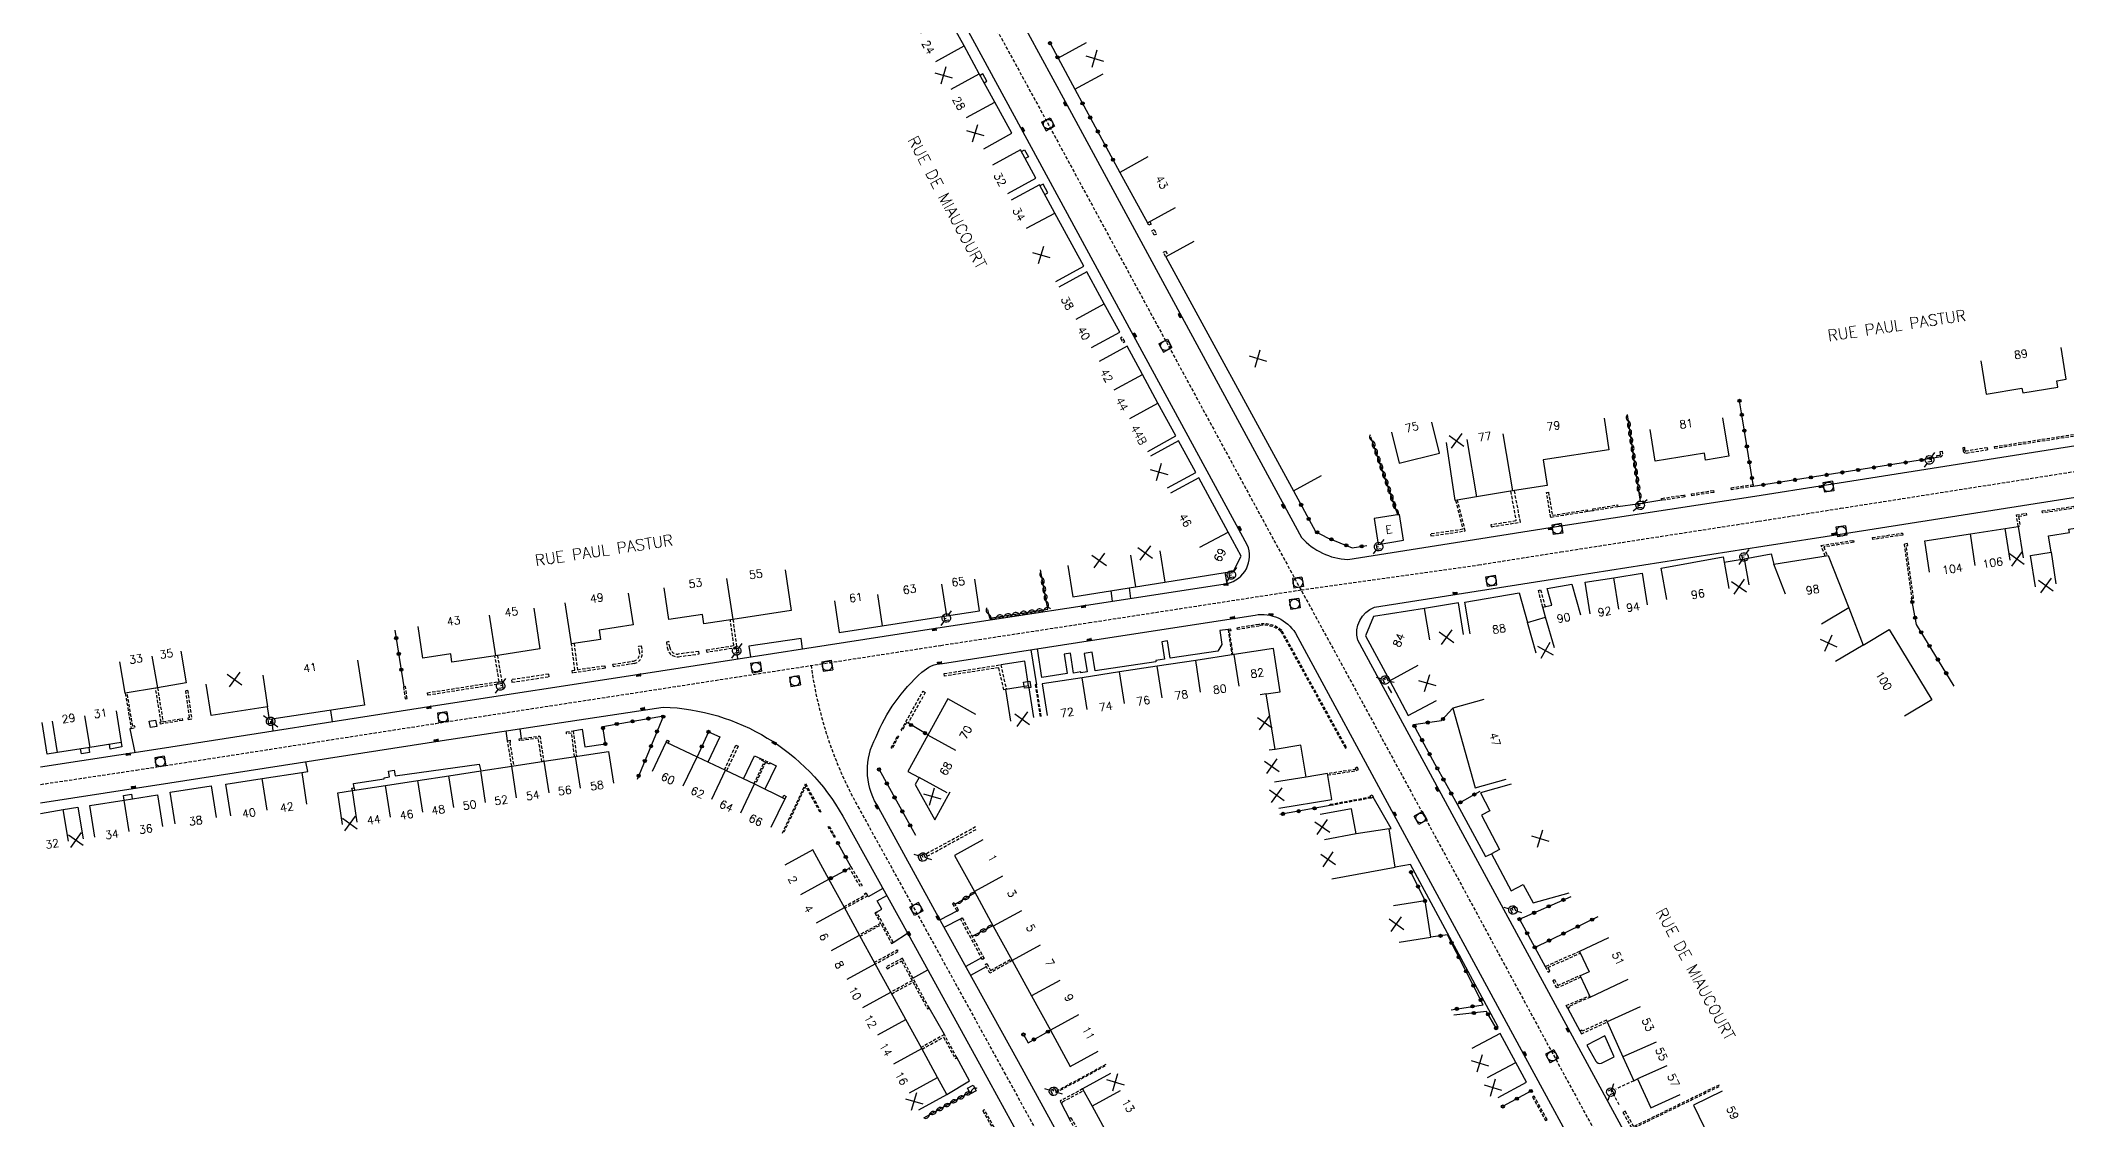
# Model space of a CAD drawing. Header units: millimetres. Extents: x 151000 to 152000, y 127000 to 128000.
# Drawn here: x 151000 to 151316.4, y 127532.5 to 127701 of the extents above; entities that cross this region are included whole.
import ezdxf
from ezdxf.enums import TextEntityAlignment as Align

# ---------------------------------------------------------------- set-up
doc = ezdxf.new("R2010")
doc.units = ezdxf.units.MM
doc.linetypes.add('DASHED', pattern=[0.75, 0.5, -0.25])
doc.layers.get('0').update_dxf_attribs({"linetype": 'CONTINUOUS'})
for name, color, linetype in [('W0001', 6, 'DASHED'), ('W0008', 7, 'CONTINUOUS'), ('W0100', 7, 'CONTINUOUS'), ('W0112', 1, 'DASHED'), ('W0310', 3, 'CONTINUOUS'), ('W0322', 7, 'CONTINUOUS'), ('W0334', 7, 'CONTINUOUS'), ('W0400', 7, 'CONTINUOUS'), ('W0420', 7, 'CONTINUOUS'), ('W0471', 7, 'CONTINUOUS'), ('W0984', 7, 'CONTINUOUS'), ('W0989', 7, 'CONTINUOUS'), ('W0991', 7, 'CONTINUOUS'), ('W1102', 7, 'CONTINUOUS')]:
    doc.layers.add(name, color=color, linetype=linetype)
doc.styles.get("Standard").update_dxf_attribs({"font": 'romans.shx', "width": 0.85})

# ---------------------------------------------------------------- blocks, each defined once
blk = doc.blocks.new('t310o')
at = {"color": 0, "linetype": 'Continuous'}
for centre, start, end in [((-0.5, 0.38), 216.8699, 323.1304), ((0.5, -0.37), 36.8699, 143.1303)]:
    blk.add_arc(centre, 0.625, start, end, dxfattribs=at)
blk = doc.blocks.new('T471')
for p, q in [((-0.333334, 0.333334), (-0.333334, -0.333334)), ((-0.333334, 0.333334), (0.333334, 0.333334)), ((-0.333334, 0), (0, 0)), ((0.500001, 0.500001), (1.000002, 1.000002)), ((-0.500001, -0.500001), (-1.000002, -1.000002)), ((-0.333334, -0.333334), (0.333334, -0.333334))]:
    blk.add_line(p, q)
blk.add_ellipse((0, 0), major_axis=(0.471405, 0.471405), ratio=1, start_param=5.4977871438, end_param=11.780972451)
blk = doc.blocks.new('t322o')
at = {"color": 0, "linetype": 'Continuous'}
for radius in [0.25, 0.15]:
    blk.add_circle((0, 0), radius, dxfattribs=at)
blk = doc.blocks.new('t991o')
at = {"color": 0, "linetype": 'Continuous'}
for p, q in [((-1, 1), (1, -1)), ((-1, -1), (1, 1))]:
    blk.add_line(p, q, dxfattribs=at)
blk = doc.blocks.new('T420')
for p, q in [((0.75, 0.75), (-0.75, 0.75)), ((-0.75, 0.75), (-0.75, -0.75)), ((0.75, 0.75), (0.75, -0.75)), ((0.75, -0.75), (-0.75, -0.75))]:
    blk.add_line(p, q)
blk.add_ellipse((0, 0), major_axis=(-0.53, 0.53), ratio=1, start_param=3.926991, end_param=10.210176)
blk = doc.blocks.new('T400')
for p, q in [((-0.15, 0.3), (0.15, 0.3)), ((-0.15, -0.25), (-0.15, 0.3)), ((-0.15, 0.15), (0.15, 0.15)), ((-0.15, 0), (0.15, 0)), ((0.15, 0.3), (0.15, -0.25)), ((-0.15, -0.15), (0.15, -0.15)), ((-0.15, -0.25), (-0.15, -0.3)), ((-0.15, -0.3), (0.15, -0.3)), ((0.15, -0.3), (0.15, -0.25))]:
    blk.add_line(p, q)
blk = doc.blocks.new('t112o')
at = {"color": 0, "linetype": 'Continuous'}
for p, q in [((-0.5, 0.5), (0.5, 0.5)), ((-0.5, -0.5), (-0.5, 0.5)), ((0.5, 0.5), (0.5, -0.5)), ((0.5, -0.5), (-0.5, -0.5))]:
    blk.add_line(p, q, dxfattribs=at)

msp = doc.modelspace()

# ---------------------------------------------------------------- linework, layer by layer
at = {"layer": 'W0001', "flags": 128}
msp.add_lwpolyline([(151146.85, 127707.28), (151156.5, 127689.58), (151174.43, 127656.51), (151193.89, 127620.65), (151202.22, 127605.41), (151214.95, 127581.99), (151235.44, 127544.13), (151254.98, 127508.15), (151273.88, 127473.16), (151279.44, 127461.77), (151291.15, 127440.4), (151300.62, 127423.1), (151316.66, 127393.82), (151328.77, 127371.66), (151340.49, 127350.33), (151354.56, 127324.55), (151355.07, 127323.65), (151362.45, 127310.13), (151379.03, 127279.95), (151395.09, 127250.56), (151404.3, 127233.76), (151420.53, 127204.03), (151432.69, 127181.89), (151448.22, 127153.48), (151471.44, 127111.33, -0.312028), (151470.5, 127102.12), (151454.72, 127090.03, -0.012305), (151451.55, 127087.7), (151445.72, 127083.73), (151435.12, 127076.64), (151407.27, 127058.24), (151388.21, 127045.67), (151365.47, 127030.62, 0.413856), (151363.36, 127021.31), (151365.8, 127016.86, -0.470795), (151364.51, 127013.3), (151363.54, 127012.79, 0.568033), (151363.4, 127006.09), (151373.18, 127000)], format="xyb", dxfattribs=at)
at = {"layer": 'W0001'}
for points in [[(151268.38, 127625.92), (151281.16, 127627.93), (151328.49, 127635.38)], [(151000, 127584.8), (151014.98, 127587.04), (151061.73, 127594.33), (151094.27, 127599.33), (151140.6, 127606.52), (151163.79, 127610.07), (151196.88, 127615.18), (151224.61, 127619.09), (151237.43, 127621.12), (151268.38, 127625.92)]]:
    msp.add_lwpolyline(points, dxfattribs=at)
msp.add_lwpolyline([(151120.35, 127603.38, 0.092447), (151127.66, 127581.35), (151138.19, 127562.28), (151150.53, 127539.82), (151162.54, 127517.94), (151184.43, 127478.04), (151199.58, 127450.31), (151209.91, 127430.97), (151224.25, 127405.5), (151246.15, 127365.66), (151263.39, 127334.26), (151267.62, 127319.97), (151293.65, 127272.74)], format="xyb", dxfattribs=at)
at = {"layer": 'W0008'}
for points in [[(151150.39, 127709.21), (151160.02, 127691.49), (151177.95, 127658.42), (151196.97, 127623.37, 0.19832), (151204.17, 127619.92), (151223.98, 127623.04), (151236.81, 127625.08), (151267.76, 127629.85)], [(151000, 127587.52), (151018.69, 127590.41), (151061.31, 127597.06), (151093.85, 127602.06), (151140.17, 127609.25), (151163.37, 127612.8), (151185.38, 127616.2, 0.467539), (151188.49, 127622.22), (151170.42, 127655.51), (151153.13, 127687.34), (151143.32, 127705.36)], [(151258.5, 127510.05), (151238.96, 127546.04), (151218.47, 127583.9), (151205.75, 127607.33, -0.384952), (151208.34, 127612.49), (151237.16, 127617), (151269, 127622)], [(151000, 127581.91), (151020.18, 127585.06), (151062.76, 127591.66), (151097.26, 127596.88, -0.262057), (151125.32, 127579.85), (151135.76, 127560.95), (151148.1, 127538.48), (151160.11, 127516.61), (151182, 127476.71), (151197.15, 127448.98)]]:
    msp.add_lwpolyline(points, format="xyb", dxfattribs=at)
for points in [[(151269, 127622), (151281.77, 127623.98), (151329.11, 127631.43), (151376.93, 127638.85), (151425.55, 127646.41), (151459.37, 127651.68), (151513.87, 127660.25), (151513.68, 127661.76), (151513.96, 127661.81)], [(151267.76, 127629.85), (151278.97, 127631.62), (151328.76, 127639.46)]]:
    msp.add_lwpolyline(points, dxfattribs=at)
msp.add_lwpolyline([(151271.05, 127470.15, -0.335385), (151269.61, 127466.26), (151241.94, 127451.35), (151229.58, 127444.74, -0.289059), (151201.9, 127451.85), (151186.94, 127479.2), (151164.92, 127519.24), (151152.78, 127541.46), (151140.57, 127563.5), (151130.61, 127581.64, -0.263375), (151130.46, 127592.14, -0.116282), (151137.68, 127602.32, -0.184656), (151140.88, 127603.69), (151164.31, 127607.33), (151189.74, 127611.26, -0.303181), (151196.01, 127608.43), (151211.7, 127579.48), (151231.95, 127542.11), (151251.41, 127506.25)], format="xyb", close=True, dxfattribs=at)
at = {"layer": 'W0100'}
for points in [[(151147.33, 127684.1), (151151.71, 127686.51), (151149.04, 127691.38), (151146.62, 127695.8), (151144.25, 127700.15), (151141.84, 127704.56), (151137.45, 127702.16)], [(151163.33, 127700.62), (151158.94, 127698.23), (151161.57, 127693.39), (151165.96, 127695.78)], [(151151.09, 127677.1), (151155.48, 127679.49), (151153.07, 127683.93), (151148.68, 127681.53)], [(151172.96, 127682.82), (151168.58, 127680.41), (151172.91, 127672.51), (151177.29, 127674.91)], [(151158.56, 127663.35), (151162.95, 127665.74), (151158.41, 127674.06), (151156.02, 127678.46), (151151.63, 127676.07)], [(151180.16, 127669.62), (151175.77, 127667.23), (151195.69, 127630.66), (151200.08, 127633.05)], [(151164.17, 127653.05), (151168.56, 127655.44), (151166.14, 127659.87), (151163.42, 127664.88), (151159.03, 127662.49)], [(151172.95, 127636.83), (151177.33, 127639.24), (151174.51, 127644.38), (151172.12, 127648.81), (151169.73, 127653.24), (151165.33, 127650.88)], [(151303.05, 127650.96), (151303.9, 127645.77), (151309.49, 127646.7), (151309.61, 127645.96), (151315.08, 127646.86), (151314.92, 127647.86), (151316.41, 127648.11), (151315.59, 127653.04)], [(151211.04, 127639.84), (151212.22, 127634.98), (151218.53, 127636.53), (151217.34, 127641.38)], [(151244.22, 127642.03), (151244.98, 127637.09), (151234.72, 127635.49), (151235.34, 127631.51), (151230.21, 127630.71), (151229.91, 127630.65), (151224.29, 127629.7), (151220.98, 127629.15), (151219.58, 127638.2)], [(151262.71, 127642.05), (151263.68, 127636.05), (151260.08, 127635.47), (151259.91, 127636.53), (151252.21, 127635.29), (151251.41, 127640.22)], [(151176.04, 127631.14), (151180.43, 127633.52), (151177.75, 127638.46), (151173.36, 127636.08)], [(151160.45, 127619.01), (151161.24, 127614.08), (151171.04, 127615.65), (151175.59, 127616.37), (151186.34, 127618.12), (151187.52, 127620.43), (151185.5, 127624.2), (151180.9, 127632.68), (151176.5, 127630.29)], [(151295.06, 127617.93), (151294.31, 127622.87), (151301.44, 127623.96), (151306.88, 127624.79), (151308.89, 127625.11), (151309.68, 127620.18)], [(151311.6, 127615.64), (151310.84, 127620.58), (151314.04, 127621.08), (151313.64, 127623.63), (151316.92, 127624.14), (151316.83, 127624.68), (151321.15, 127625.35), (151321.24, 127624.8), (151324.51, 127625.31), (151325.67, 127617.81)], [(151116.3, 127618.32), (151117.24, 127611.95), (151108.12, 127610.57), (151103.61, 127609.9), (151103.4, 127611.34), (151098.14, 127610.56), (151097.4, 127615.51)], [(151242.06, 127611.44), (151241.27, 127616.38), (151245.74, 127617.09), (151250.18, 127617.8), (151250.97, 127612.87)], [(151254.03, 127613.67), (151253.14, 127618.59), (151262.82, 127620.33), (151262.97, 127619.5), (151266.11, 127620.06), (151266.85, 127615.98)], [(151272.54, 127614.53), (151270.72, 127619.18), (151279.24, 127620.56), (151282.44, 127612.39), (151284.67, 127606.56), (151288.73, 127609.02), (151295.42, 127598.03), (151291.14, 127595.44)], [(151091.81, 127614.66), (151092.56, 127609.72), (151087.24, 127608.91), (151087.46, 127607.45), (151082.94, 127606.77), (151081.97, 127613.17)], [(151124, 127613.49), (151124.74, 127608.54), (151131.47, 127609.55), (151141.52, 127611.12), (151146.68, 127611.91), (151145.93, 127616.85)], [(151223.3, 127608.33), (151222.46, 127613.26), (151230.95, 127614.71), (151232.25, 127610.11), (151235.09, 127610.92), (151234.64, 127612.51), (151236.04, 127612.81), (151235.35, 127615.4), (151239.19, 127616.06), (151240.54, 127611.28)], [(151077.03, 127612.31), (151078.01, 127606), (151071.05, 127604.9), (151064.27, 127603.87), (151064.07, 127605.2), (151059.74, 127604.54), (151058.99, 127609.49)], [(151222.26, 127608.2), (151221.47, 127613.14), (151216.19, 127612.3), (151208.19, 127611.04), (151206.93, 127607.99), (151210.75, 127600.98), (151213.64, 127595.56), (151218.05, 127597.91)], [(151021.9, 127605.59), (151022.75, 127600.66), (151018.26, 127599.89), (151013.24, 127599.03), (151012.4, 127603.96)], [(151193.42, 127581.1), (151201.7, 127582.46), (151201.03, 127586.5), (151197.69, 127585.95), (151196.87, 127590.91), (151192.83, 127590.27), (151191.46, 127598.93), (151193.65, 127599.28), (151192.58, 127606.04), (151186.46, 127605.07), (151180.43, 127604.17), (151174.43, 127603.26), (151168.55, 127602.36), (151162.7, 127601.46), (151156.46, 127600.5), (151157.22, 127595.56)], [(151049.49, 127604.22), (151050.61, 127597.17), (151035.75, 127594.94), (151035.46, 127596.93), (151026.67, 127595.54), (151025.88, 127600.48)], [(151155.16, 127595.26), (151154.39, 127600.2), (151150.72, 127599.62), (151151.49, 127594.68)], [(151011.82, 127596.31), (151012.62, 127591.37), (151007.69, 127590.58), (151002.66, 127589.77), (151001.87, 127594.7)], [(151146.08, 127595.74), (151141.7, 127598.16), (151138.58, 127592.51), (151135.48, 127586.82), (151137.22, 127585.86), (151136.63, 127584.78), (151139.69, 127579.27), (151142.09, 127583.66)], [(151225.44, 127598.05), (151220.62, 127596.7), (151224.1, 127584.28), (151228.91, 127585.62)], [(151047.17, 127578.54), (151046.43, 127583.49), (151048.72, 127583.83), (151053.9, 127584.63), (151058.94, 127585.4), (151063.78, 127586.14), (151068.75, 127586.91), (151073.62, 127587.64), (151078.68, 127588.42), (151083.58, 127589.17), (151088.74, 127589.95), (151089.49, 127585)], [(151095.6, 127586.86), (151097.73, 127591.38), (151102.54, 127589.11), (151107, 127587), (151111.5, 127584.88), (151116.26, 127582.57), (151114.08, 127578.07)], [(151029.71, 127579.91), (151028.96, 127584.85), (151034.64, 127585.71), (151040.8, 127586.66), (151041.56, 127581.72)], [(151008.47, 127576.57), (151007.69, 127581.51), (151013.05, 127582.36), (151018.26, 127583.18), (151019.04, 127578.24)], [(151021.03, 127578.63), (151020.26, 127583.57), (151026.68, 127584.57), (151027.45, 127579.63)], [(151229.7, 127584.85), (151224.89, 127583.5), (151226.39, 127580.69), (151225.05, 127579.97), (151227.9, 127574.63), (151226.63, 127573.95), (151229.71, 127568.19), (151231.58, 127569.19), (151233.13, 127566.29), (151238.77, 127567.87)], [(151000, 127580.28), (151003.56, 127580.86), (151005.83, 127581.25), (151006.68, 127576.32)], [(151201.68, 127570.07), (151211.6, 127571.88), (151210.67, 127577.86), (151205.49, 127577.06), (151204.76, 127581.01), (151199.85, 127580.11)], [(151137.19, 127533.96), (151141.58, 127536.36), (151140.12, 127539.03), (151137.65, 127543.53), (151135.17, 127548.06), (151132.83, 127552.34), (151130.38, 127556.79), (151127.92, 127561.26), (151125.58, 127565.55), (151123.12, 127570.01), (151120.63, 127574.58), (151116.24, 127572.18)], [(151147.16, 127576.12), (151142.77, 127573.72), (151145.87, 127568.06), (151148.82, 127562.67), (151151.77, 127557.29), (151154.81, 127551.77), (151157.74, 127546.39), (151160.83, 127540.73), (151165.22, 127543.13)], [(151212.23, 127560.13), (151217.16, 127560.92), (151216.25, 127566.6), (151211.32, 127565.81)], [(151244.89, 127560.84), (151240.37, 127558.7), (151241.87, 127555.53), (151240.5, 127554.88), (151242.07, 127551.57), (151247.96, 127554.37)], [(151249.83, 127550.03), (151244.7, 127547.69), (151247.13, 127542.22), (151248.84, 127538.5), (151249.46, 127538.79), (151251.53, 127534.26), (151256.08, 127536.34)], [(151227.7, 127535.91), (151232.09, 127538.3), (151230.42, 127541.38), (151227.98, 127545.89), (151223.58, 127543.52)], [(151167.14, 127539.64), (151162.76, 127537.23), (151164.24, 127534.54), (151166.81, 127529.86), (151169.24, 127525.38), (151171.7, 127520.89), (151174.15, 127516.47), (151176.59, 127512.01), (151179.06, 127507.52), (151181.5, 127503.04), (151184.06, 127498.35), (151185.78, 127495.21), (151187.4, 127492.29), (151189.98, 127487.59), (151192.44, 127483.1), (151194.87, 127478.67), (151197.31, 127474.21), (151199.79, 127469.64), (151202.35, 127464.97), (151206.74, 127467.37)], [(151262.65, 127536.89), (151258.16, 127534.7), (151261.45, 127527.94), (151265.95, 127530.13)]]:
    msp.add_lwpolyline(points, dxfattribs=at)
msp.add_lwpolyline([(151212.25, 127626.95), (151208.3, 127626.33), (151208.94, 127622.3), (151212.89, 127622.93)], close=True, dxfattribs=at)
at = {"layer": 'W0112'}
for points in [[(151173.26, 127672.7), (151173.45, 127672.34), (151173.1, 127672.16), (151172.91, 127672.51)], [(151175.77, 127667.23), (151175.38, 127667.93), (151175.73, 127668.12), (151176.12, 127667.42)], [(151325.8, 127645.85), (151326.68, 127640.89), (151335.69, 127642.36), (151335.73, 127642.06), (151326.44, 127640.54), (151305.24, 127637.27), (151305.2, 127637.56), (151326.39, 127640.84), (151325.51, 127645.8)], [(151229.62, 127630.6), (151230.45, 127625.96), (151226.54, 127625.33), (151226.59, 127625.04), (151231.15, 127625.77), (151230.21, 127630.71)], [(151221.03, 127629.16), (151222.17, 127624.65), (151217.13, 127623.91), (151217.18, 127623.62), (151222.54, 127624.4), (151221.33, 127629.21)], [(151278.76, 127620.48), (151278.11, 127622.13), (151283.16, 127622.92), (151283.21, 127622.62), (151278.53, 127621.89), (151279.07, 127620.53)], [(151234.64, 127612.51), (151233.95, 127615.1), (151234.3, 127615.2), (151234.99, 127612.59)], [(151108.15, 127610.57), (151108.73, 127606.16), (151104.11, 127605.42), (151104.04, 127605.82), (151108.28, 127606.49), (151107.75, 127610.51)], [(151186.28, 127605.04), (151185.71, 127608.82), (151185.95, 127608.86), (151185.91, 127609.06), (151185.48, 127608.99), (151186.08, 127605.02)], [(151083.33, 127606.83), (151083.87, 127602.72), (151088.12, 127603.34), (151088.18, 127602.95), (151083.08, 127602.2), (151083.02, 127602.6), (151083.47, 127602.67), (151082.94, 127606.77)], [(151071.36, 127604.95), (151072.1, 127600.54), (151060.5, 127598.73), (151060.44, 127599.12), (151071.64, 127600.87), (151070.97, 127604.89)], [(151150.72, 127599.62), (151150.46, 127599.57), (151149.68, 127603.03), (151141.18, 127601.72), (151141.12, 127602.11), (151149.98, 127603.49), (151150.85, 127599.64)], [(151013.24, 127599.03), (151014.16, 127593.55), (151014.76, 127593.67), (151014.7, 127593.96), (151014.4, 127593.9), (151013.53, 127599.08)], [(151018.27, 127599.89), (151019.13, 127594.6), (151022.12, 127595.09), (151022.17, 127594.79), (151018.75, 127594.23), (151018.7, 127594.53), (151018.83, 127594.55), (151017.97, 127599.84)], [(151156.31, 127595.42), (151155.55, 127600.38), (151155.37, 127600.36), (151156.13, 127595.39)], [(151083.42, 127589.15), (151082.95, 127592.82), (151082.18, 127592.7), (151082.13, 127592.99), (151083.2, 127593.17), (151083.71, 127589.19)], [(151073.61, 127587.64), (151072.94, 127591.62), (151073.33, 127591.69), (151073.38, 127591.39), (151073.29, 127591.38), (151073.91, 127587.69)], [(151078.3, 127588.36), (151077.75, 127592.02), (151074.79, 127591.6), (151074.75, 127591.9), (151078, 127592.36), (151078.59, 127588.41)], [(151097.73, 127591.38), (151097.91, 127591.73), (151098.21, 127591.57), (151098.05, 127591.23)], [(151106.81, 127587.09), (151108.62, 127590.91), (151108.97, 127590.77), (151107.15, 127586.92)], [(151111.44, 127584.9), (151113.09, 127588.35), (151112.37, 127588.69), (151112.46, 127588.87), (151113.96, 127588.15), (151113.87, 127587.97), (151113.26, 127588.26), (151111.62, 127584.82)], [(151201.07, 127586.28), (151205.52, 127586.95), (151205.87, 127587.14), (151205.67, 127587.48), (151205.36, 127587.31), (151205.46, 127587.14), (151201.04, 127586.48)], [(151048.72, 127583.83), (151048.63, 127584.21), (151048.98, 127584.27), (151049.04, 127583.88)], [(151115.88, 127577.19), (151119.51, 127584.89), (151121.88, 127580.53), (151121.74, 127580.46), (151119.52, 127584.56), (151116.01, 127577.13)], [(151115.92, 127582.73), (151116.1, 127583.1), (151116.46, 127582.92), (151116.26, 127582.57)], [(151146.05, 127578.15), (151138.27, 127573.9), (151138.45, 127573.57), (151146.23, 127577.82)], [(151125.49, 127565.7), (151128.8, 127567.5), (151128.7, 127567.7), (151128.97, 127567.84), (151129.2, 127567.38), (151125.64, 127565.44)], [(151128.02, 127561.08), (151131.33, 127562.9), (151132.93, 127559.97), (151133.2, 127560.11), (151130.59, 127564.86), (151130.33, 127564.72), (151131.22, 127563.09), (151127.92, 127561.28)], [(151240.37, 127558.7), (151235.03, 127556.34), (151235.51, 127555.49), (151235.77, 127555.64), (151235.45, 127556.2), (151240.5, 127558.43)], [(151132.96, 127552.1), (151136.28, 127553.89), (151138.52, 127549.75), (151138.78, 127549.89), (151134.61, 127557.64), (151132.08, 127556.28), (151132.22, 127556.01), (151134.48, 127557.23), (151136.15, 127554.14), (151132.82, 127552.35)], [(151151.78, 127557.28), (151148.28, 127555.31), (151147.55, 127556.68), (151147.81, 127556.82), (151148.4, 127555.72), (151151.64, 127557.54)], [(151240.59, 127554.7), (151236.84, 127553), (151236.19, 127554.19), (151236.46, 127554.34), (151236.97, 127553.39), (151240.46, 127554.97), (151240.5, 127554.88)], [(151242.07, 127551.57), (151238.73, 127550.11), (151238.81, 127549.95), (151238.54, 127549.81), (151238.31, 127550.26), (151241.97, 127551.79)], [(151137.69, 127543.46), (151141.05, 127545.3), (151142.85, 127541.99), (151143.11, 127542.13), (151141.18, 127545.71), (151137.55, 127543.72)], [(151166.37, 127541.03), (151158.56, 127536.77), (151158.61, 127536.66), (151166.42, 127540.93)], [(151162.76, 127537.23), (151159.26, 127535.34), (151159.43, 127535), (151159.7, 127535.13), (151159.65, 127535.22), (151162.9, 127536.96)], [(151245.23, 127537.21), (151246.65, 127534.57)], [(151248.84, 127538.5), (151246.03, 127537.2)], [(151146.52, 127527.32), (151150.03, 127529.27), (151147.46, 127533.94), (151147.2, 127533.8), (151149.63, 127529.39), (151146.37, 127527.58)]]:
    msp.add_lwpolyline(points, dxfattribs=at)
for points in [[(151173.95, 127670.58), (151173.57, 127671.28), (151173.93, 127671.47), (151174.3, 127670.76)], [(151169.35, 127653.98), (151168.96, 127654.64), (151168.7, 127654.49), (151169.09, 127653.83)], [(151235.53, 127630.45), (151236.14, 127626.84), (151241.58, 127627.7), (151241.62, 127627.41), (151235.89, 127626.5), (151235.23, 127630.4)], [(151257.85, 127630.18), (151261.29, 127630.72), (151261.34, 127630.42), (151257.9, 127629.89)], [(151267.53, 127631.34), (151264.1, 127630.84), (151264.05, 127631.14), (151267.49, 127631.63)], [(151246.38, 127628.17), (151242.51, 127627.55), (151242.46, 127627.84), (151246.33, 127628.47)], [(151249.45, 127628.6), (151250.43, 127628.73), (151250.39, 127629.03), (151249.41, 127628.9)], [(151256.81, 127629.71), (151253.25, 127629.18), (151253.21, 127629.48), (151256.77, 127630.01)], [(151318.01, 127628), (151312.7, 127627.21), (151312.66, 127627.51), (151317.97, 127628.3)], [(151308.89, 127625.11), (151308.63, 127626.89), (151310.15, 127627.15), (151310.2, 127626.86), (151308.97, 127626.64), (151309.18, 127625.16)], [(151290.88, 127623.76), (151286.17, 127623.05), (151286.13, 127623.35), (151290.83, 127624.06)], [(151292.56, 127613.91), (151291.42, 127622.08), (151291.66, 127622.12), (151291.61, 127622.41), (151291.08, 127622.33), (151292.26, 127613.87)], [(151079.37, 127602.02), (151073.56, 127601.15), (151073.62, 127600.75), (151079.43, 127601.63)], [(151023.08, 127595.21), (151023.28, 127595.23), (151022.69, 127599.46), (151022.98, 127599.51), (151023.62, 127594.97), (151023.11, 127594.91)], [(151056.69, 127600.04), (151056.93, 127598.17), (151057.25, 127598.22), (151057.01, 127600.09)], [(151135.28, 127594.49), (151134.55, 127593.19), (151134.42, 127593.26), (151137.84, 127599.36), (151138.19, 127599.16), (151135.5, 127594.36)], [(151132.89, 127590.5), (151133.88, 127592.38), (151134.02, 127592.31), (151133.03, 127590.43)], [(151201.41, 127581.69), (151207.77, 127582.87), (151207.69, 127583.04), (151208, 127583.18), (151208.17, 127582.82), (151207.83, 127582.67), (151201.45, 127581.49)], [(151124, 127576.52), (151123.05, 127578.17), (151123.18, 127578.24), (151124.13, 127576.59)], [(151142.46, 127566.16), (151143.13, 127565.01), (151143.39, 127565.17), (151142.72, 127566.31)], [(151143.96, 127563.97), (151147.39, 127557.58), (151147.12, 127557.44), (151143.69, 127563.82)], [(151240.45, 127546.29), (151240.67, 127545.83), (151244.7, 127547.69), (151244.57, 127547.96), (151240.81, 127546.23), (151240.72, 127546.42)], [(151235.33, 127532.44), (151233.31, 127536.09), (151233.04, 127535.95), (151235.07, 127532.29)], [(151162.39, 127529.48), (151160.67, 127532.61), (151160.93, 127532.75), (151162.66, 127529.63)]]:
    msp.add_lwpolyline(points, close=True, dxfattribs=at)
for points in [[(151296.21, 127636.16), (151296.69, 127636.24, 0.332056), (151296.78, 127636.38), (151296.7, 127636.78), (151297, 127636.84), (151297.07, 127636.43, -0.368159), (151296.76, 127635.95), (151296.26, 127635.86)], [(151304.09, 127637.4), (151300.74, 127636.87, -0.296327), (151300.59, 127636.96), (151300.54, 127637.41), (151300.25, 127637.38), (151300.3, 127636.89, 0.349745), (151300.78, 127636.57), (151304.14, 127637.1)], [(151203.98, 127590.58), (151193.89, 127608.84, 0.233582), (151190.29, 127609.79), (151186.86, 127609.23), (151186.89, 127609.03), (151190.32, 127609.59, -0.231289), (151193.73, 127608.71), (151203.8, 127590.48)], [(151089.41, 127603.56), (151092.64, 127604.07, 0.40918), (151093.56, 127605.56), (151093.42, 127606.37), (151093.81, 127606.44), (151093.95, 127605.64, -0.41049), (151092.72, 127603.68), (151089.47, 127603.16)], [(151102.8, 127605.58), (151099.59, 127605.15, -0.402151), (151098.29, 127606.23), (151098.15, 127607.1), (151097.76, 127607.04), (151097.89, 127606.18, 0.402693), (151099.63, 127604.75), (151102.86, 127605.18)]]:
    msp.add_lwpolyline(points, format="xyb", close=True, dxfattribs=at)
at = {"layer": 'W0112', "flags": 128}
msp.add_lwpolyline([(151126.59, 127571.94), (151128.31, 127568.97), (151128.05, 127568.82), (151126.33, 127571.79)], close=True, dxfattribs=at)
msp.add_lwpolyline([(151130.26, 127557.01), (151133.82, 127558.97), (151133.97, 127558.67), (151130.42, 127556.72)], dxfattribs=at)
at = {"layer": 'W0112'}
msp.add_lwpolyline([(151262.19, 127537.84), (151248.85, 127531.34), (151247.52, 127533.75), (151247.17, 127533.56), (151250.71, 127527.15, 0.447367), (151252, 127526.86), (151251.77, 127527.18, -0.447367), (151251.06, 127527.34), (151248.95, 127531.17), (151262.28, 127537.67)], format="xyb", dxfattribs=at)
at = {"layer": 'W0310'}
for points in [[(151249.92, 127628.97), (151247.85, 127642.59)], [(151211.99, 127626.91), (151207.81, 127639.05)], [(151147.91, 127612.11), (151148.21, 127610.77), (151157.32, 127612.16), (151156.21, 127618.33)], [(151145.98, 127567.85), (151142.84, 127566.11)], [(151145.51, 127561.07), (151148.78, 127562.75)], [(151145.4, 127536.83), (151137.9, 127532.66)]]:
    msp.add_lwpolyline(points, dxfattribs=at)
at = {"layer": 'W0322'}
for points in [[(151157.68, 127700.59), (151158.94, 127698.23)], [(151161.57, 127693.39), (151168.58, 127680.41)], [(151296.26, 127635.86), (151267.53, 127631.35)], [(151195.69, 127630.66), (151199.14, 127624.32), (151201.04, 127623.32), (151204.87, 127621.78), (151207.14, 127622.11)], [(151298.91, 127600.14), (151293.01, 127609.77), (151292.26, 127613.87)], [(151055.36, 127608.92), (151056.77, 127600.05)], [(151218.17, 127587.32), (151214.47, 127594.15), (151218.84, 127594.76), (151220.62, 127596.7)], [(151088.23, 127591.13), (151087.81, 127593.86), (151097.3, 127595.49), (151093.19, 127585.56)], [(151138.6, 127592.55), (151135.5, 127594.36)], [(151130.97, 127587.14), (151136.67, 127576.88)], [(151219.13, 127585.57), (151221.27, 127581.71), (151224.85, 127583.72)], [(151201.45, 127581.49), (151193.59, 127580.1)], [(151124.56, 127575.64), (151126.59, 127571.94)], [(151123.43, 127570.14), (151126.36, 127571.74)], [(151216.25, 127566.6), (151213.96, 127571.26)], [(151231.01, 127563.74), (151239.07, 127567.3)], [(151231.01, 127563.74), (151233.4, 127559.32), (151243.32, 127564.15)], [(151220.31, 127549.59), (151225.32, 127550.39), (151219.74, 127561.31), (151217.16, 127560.92)], [(151227.35, 127546.72), (151225.84, 127549.32), (151220.77, 127548.73)], [(151153.52, 127545.72), (151154.25, 127544.45), (151157.74, 127546.39)], [(151232.78, 127536.9), (151228.45, 127534.52)]]:
    msp.add_lwpolyline(points, dxfattribs=at)
at = {"layer": 'W0322', "flags": 128}
for points in [[(151265.73, 127642.53), (151265.37, 127644.72)], [(151267.49, 127631.63), (151265.73, 127642.53)], [(151104.33, 127593.01), (151102.54, 127589.11)]]:
    msp.add_lwpolyline(points, dxfattribs=at)
at = {"layer": 'W0334'}
for points in [[(151147.38, 127694.42), (151147.83, 127694.66), (151147.19, 127695.78), (151146.76, 127695.55)], [(151153.21, 127683.66), (151153.7, 127683.93), (151154.31, 127682.82), (151153.82, 127682.55)], [(151156.85, 127676.93), (151157.35, 127677.19), (151156.63, 127678.57), (151156.11, 127678.29)], [(151242.51, 127627.55), (151241.62, 127627.41)], [(151249.45, 127628.6), (151246.38, 127628.17)], [(151253.25, 127629.18), (151250.43, 127628.73)], [(151185.34, 127616.2), (151185.01, 127617.91)], [(151266.11, 127620.06), (151270.32, 127620.82), (151270.72, 127619.18)], [(151167.46, 127613.43), (151167.23, 127615.04)], [(151170.03, 127615.49), (151170.25, 127613.86)], [(151185.48, 127608.99), (151184.21, 127608.82), (151184.53, 127606.66), (151183.87, 127605.63), (151176.45, 127604.5), (151176.04, 127607.24), (151175.16, 127607.08), (151175.54, 127604.37), (151174.19, 127604.17), (151174.19, 127603.97), (151164.72, 127602.54), (151164.28, 127605.46), (151163.02, 127605.24), (151163.5, 127602.36), (151162.5, 127602.21), (151162.49, 127602.36), (151161.35, 127602.19), (151160.9, 127605.29), (151159.91, 127605.12), (151160.33, 127602.14), (151156.41, 127601.5), (151155.7, 127605.99)], [(151108.89, 127604.4), (151108.73, 127606.16)], [(151119.02, 127605.97), (151118.79, 127607.6), (151110.63, 127606.41), (151110.89, 127604.71)], [(151154.66, 127605.83), (151155.55, 127600.38)], [(151154.33, 127600.19), (151153.73, 127604.06), (151149.98, 127603.49)], [(151210.46, 127600.08), (151211.03, 127599.11)], [(151045.29, 127596.37), (151045.55, 127594.6)], [(151002.66, 127589.77), (151001.05, 127589.52), (151000.28, 127594.45)], [(151014.16, 127593.55), (151013.93, 127593.48), (151014.74, 127589.8)], [(151036.36, 127593.17), (151036.14, 127595)], [(151072.94, 127591.62), (151072.72, 127593.16)], [(151074.85, 127593.49), (151075.09, 127591.95)], [(151083.2, 127593.17), (151084.62, 127593.43), (151085.01, 127590.66), (151088.23, 127591.13)], [(151104.33, 127593.01), (151106.09, 127592.23), (151104.24, 127588.3)], [(151007.53, 127590.55), (151007.65, 127589.81), (151006.39, 127589.6), (151006.27, 127590.35)], [(151012.59, 127591.37), (151012.71, 127590.67), (151010.88, 127590.33), (151010.76, 127591.07)], [(151040.8, 127586.66), (151041.75, 127586.81), (151041.43, 127588.35)], [(151048.98, 127584.27), (151048.89, 127584.94), (151053.69, 127585.68), (151053.67, 127585.84), (151054.49, 127585.98), (151054.35, 127586.86), (151055.24, 127587.01), (151055.39, 127586.13), (151068.53, 127587.98), (151068.75, 127586.91)], [(151109.82, 127585.67), (151111.52, 127589.28), (151112.46, 127588.87)], [(151113.96, 127588.15), (151114.92, 127587.71), (151113.15, 127584.07)], [(151218.17, 127587.32), (151219.13, 127585.57)], [(151013.07, 127582.36), (151012.96, 127583.05), (151014.23, 127583.25), (151014.34, 127582.56)], [(151210.67, 127577.86), (151210.96, 127577.89), (151208.17, 127582.82)], [(151221.27, 127581.71), (151225.71, 127573.56), (151226.63, 127573.95)], [(151227.35, 127546.72), (151227.69, 127546.9), (151214, 127572.3), (151211.6, 127571.88)], [(151131.58, 127568.52), (151129.28, 127567.23), (151129.2, 127567.38)], [(151130.59, 127564.86), (151131.4, 127565.29), (151130.7, 127566.62), (151132.17, 127567.46)], [(151143.13, 127565.01), (151140.51, 127563.62)], [(151133.2, 127560.11), (151135.43, 127561.55)], [(151141.13, 127562.5), (151143.69, 127563.82)], [(151146.99, 127557.69), (151144.52, 127556.37)], [(151233.4, 127559.32), (151235.03, 127556.34)], [(151136.27, 127554.55), (151138.57, 127555.83)], [(151145.29, 127554.99), (151147.73, 127556.34)], [(151141.18, 127545.71), (151138.78, 127549.89)], [(151238.54, 127549.81), (151240.45, 127546.29)], [(151141.58, 127536.36), (151145.09, 127538.49), (151143.11, 127542.13)], [(151159.43, 127535), (151160.67, 127532.61)]]:
    msp.add_lwpolyline(points, dxfattribs=at)
msp.add_lwpolyline([(151241.54, 127544.08), (151242.92, 127541.57, 0.310695), (151243.81, 127541.24), (151245.78, 127542.23), (151244.33, 127545.5)], format="xyb", close=True, dxfattribs=at)
at = {"layer": 'W1102'}
for p, q in [((151139.86, 127697.75), (151144.25, 127700.15)), ((151142.24, 127693.4), (151146.62, 127695.8)), ((151144.65, 127688.98), (151149.04, 127691.38)), ((151154.02, 127671.67), (151158.41, 127674.06)), ((151161.75, 127657.48), (151166.14, 127659.87)), ((151167.72, 127646.44), (151172.12, 127648.81)), ((151170.13, 127641.98), (151174.51, 127644.38)), ((151222.77, 127638.7), (151224.29, 127629.7)), ((151228.41, 127639.57), (151229.91, 127630.65)), ((151181.09, 127621.84), (151185.5, 127624.2)), ((151307.64, 127619.85), (151306.88, 127624.79)), ((151174.82, 127621.31), (151175.59, 127616.37)), ((151302.2, 127619.01), (151301.44, 127623.96)), ((151170.24, 127620.59), (151171.04, 127615.65)), ((151107.16, 127616.96), (151108.12, 127610.57)), ((151140.74, 127616.06), (151141.52, 127611.12)), ((151246.53, 127612.15), (151245.74, 127617.09)), ((151130.73, 127614.49), (151131.47, 127609.55)), ((151216.98, 127607.36), (151216.19, 127612.3)), ((151070.06, 127611.22), (151071.05, 127604.9)), ((151233.61, 127605.3), (151232.25, 127610.11)), ((151236.45, 127606.11), (151235.09, 127610.92)), ((151017.41, 127604.81), (151018.26, 127599.89)), ((151169.3, 127597.42), (151168.55, 127602.36)), ((151175.18, 127598.32), (151174.43, 127603.26)), ((151181.17, 127599.22), (151180.43, 127604.17)), ((151187.2, 127600.13), (151186.46, 127605.07)), ((151215.14, 127603.37), (151210.75, 127600.98)), ((151034.72, 127601.88), (151035.46, 127596.93)), ((151163.46, 127596.52), (151162.7, 127601.46)), ((151006.89, 127595.51), (151007.69, 127590.58)), ((151142.96, 127590.09), (151138.58, 127592.51)), ((151064.54, 127581.2), (151063.78, 127586.14)), ((151069.51, 127581.96), (151068.75, 127586.91)), ((151074.37, 127582.7), (151073.62, 127587.64)), ((151079.44, 127583.48), (151078.68, 127588.42)), ((151084.33, 127584.23), (151083.58, 127589.17)), ((151100.4, 127584.59), (151102.54, 127589.11)), ((151104.87, 127582.48), (151107, 127587)), ((151035.39, 127580.77), (151034.64, 127585.71)), ((151049.46, 127578.88), (151048.72, 127583.83)), ((151054.66, 127579.68), (151053.9, 127584.63)), ((151059.7, 127580.46), (151058.94, 127585.4)), ((151109.37, 127580.35), (151111.5, 127584.88)), ((151004.36, 127575.93), (151003.56, 127580.86)), ((151013.84, 127577.42), (151013.05, 127582.36)), ((151150.26, 127570.46), (151145.87, 127568.06)), ((151118.74, 127567.6), (151123.12, 127570.01)), ((151121.19, 127563.15), (151125.58, 127565.55)), ((151153.21, 127565.07), (151148.82, 127562.67)), ((151123.54, 127558.86), (151127.92, 127561.26)), ((151156.16, 127559.7), (151151.77, 127557.29)), ((151126, 127554.38), (151130.38, 127556.79)), ((151128.44, 127549.93), (151132.83, 127552.34)), ((151159.19, 127554.18), (151154.81, 127551.77)), ((151162.13, 127548.78), (151157.74, 127546.39)), ((151130.79, 127545.66), (151135.17, 127548.06)), ((151133.27, 127541.13), (151137.65, 127543.53)), ((151252.34, 127544.53), (151247.13, 127542.22)), ((151135.73, 127536.63), (151140.12, 127539.03)), ((151226.02, 127538.99), (151230.42, 127541.38)), ((151254.03, 127540.82), (151249.46, 127538.79)), ((151168.62, 127536.95), (151164.24, 127534.54))]:
    msp.add_line(p, q, dxfattribs=at)
at = {"layer": 'W1102', "flags": 128}
for points in [[(151314.04, 127621.08), (151314.8, 127616.13)], [(151262.97, 127619.5), (151263.71, 127615.41)], [(151282.44, 127612.39), (151278.16, 127609.81)], [(151284.67, 127606.56), (151280.39, 127603.98)], [(151191.46, 127598.93), (151190.5, 127598.77)], [(151192.83, 127590.27), (151191.93, 127590.13)], [(151141.61, 127583.47), (151137.22, 127585.86)], [(151197.69, 127585.95), (151192.76, 127585.13)], [(151205.49, 127577.06), (151200.57, 127576.16)]]:
    msp.add_lwpolyline(points, dxfattribs=at)

# ---------------------------------------------------------------- block references
at = {"layer": 'W0112'}
for p, rotation in [((151154.11, 127600.38), 188.8798975707861), ((151017.57, 127594.25), 189.2727348856091), ((151145.48, 127537.15), 298.775959640315)]:
    msp.add_blockref('t112o', p, dxfattribs=dict(at, rotation=rotation))
at = {"layer": 'W0310'}
for p, rotation in [((151248.01, 127641.57), 98.6336604829372), ((151248.2, 127640.34), 98.6336604829372), ((151248.38, 127639.1), 98.6336604829372), ((151208.02, 127638.46), 109.008038279019), ((151208.42, 127637.28), 109.008038279019), ((151208.83, 127636.1), 109.008038279019), ((151248.57, 127637.87), 98.6336604829372), ((151248.76, 127636.63), 98.6336604829372), ((151209.24, 127634.92), 109.008038279019), ((151209.64, 127633.74), 109.008038279019), ((151248.95, 127635.39), 98.6336604829372), ((151249.13, 127634.16), 98.6336604829372), ((151249.32, 127632.92), 98.6336604829372), ((151210.05, 127632.55), 109.008038279019), ((151210.46, 127631.37), 109.008038279019), ((151210.87, 127630.19), 109.008038279019), ((151249.51, 127631.69), 98.6336604829372), ((151249.7, 127630.45), 98.6336604829372), ((151211.27, 127629.01), 109.008038279019), ((151211.68, 127627.83), 109.008038279019), ((151156.44, 127617.09), 100.171673994589), ((151156.66, 127615.85), 100.171673994589), ((151156.88, 127614.62), 100.171673994589), ((151148.06, 127611.43), 282.346895301584), ((151150.56, 127611.13), 8.66452158298217), ((151151.8, 127611.32), 8.66452158298217), ((151153.03, 127611.51), 8.66452158298217), ((151154.27, 127611.7), 8.66452158298217), ((151155.51, 127611.89), 8.66452158298217), ((151156.74, 127612.08), 8.66452158298217), ((151157.1, 127613.39), 100.171673994589), ((151149.33, 127610.95), 8.66452158298217), ((151144.02, 127566.77), 208.9527557471049), ((151145.11, 127567.37), 208.9527557471049), ((151146.73, 127561.7), 27.1254283140296), ((151147.84, 127562.27), 27.1254283140296), ((151142.12, 127535.01), 209.106866962447), ((151143.21, 127535.61), 209.106866962447), ((151144.3, 127536.22), 209.106866962447), ((151145.4, 127536.83), 209.106866962447), ((151138.84, 127533.18), 209.106866962447), ((151139.93, 127533.79), 209.106866962447), ((151141.03, 127534.4), 209.106866962447)]:
    msp.add_blockref('t310o', p, dxfattribs=dict(at, rotation=rotation))
at = {"layer": 'W0322'}
for p, rotation in [((151157.68, 127700.59), 298.01805005739), ((151158.86, 127698.38), 298.01805005739), ((151162.76, 127691.19), 298.376861879955), ((151163.95, 127688.99), 298.376861879955), ((151165.14, 127686.79), 298.376861879955), ((151166.32, 127684.59), 298.376861879955), ((151167.51, 127682.39), 298.376861879955), ((151266.13, 127640.06), 99.15560089235836), ((151266.53, 127637.6), 99.15560089235836), ((151266.92, 127635.13), 99.15560089235836), ((151281.44, 127633.53), 188.91962472199), ((151283.91, 127633.92), 188.91962472199), ((151286.38, 127634.31), 188.91962472199), ((151288.85, 127634.7), 188.91962472199), ((151291.32, 127635.09), 188.91962472199), ((151293.79, 127635.47), 188.91962472199), ((151267.32, 127632.66), 99.15560089235836), ((151269.1, 127631.6), 188.91962472199), ((151271.57, 127631.98), 188.91962472199), ((151274.04, 127632.37), 188.91962472199), ((151276.51, 127632.76), 188.91962472199), ((151278.98, 127633.15), 188.91962472199), ((151196.89, 127628.46), 298.549403102489), ((151198.08, 127626.26), 298.549403102489), ((151199.39, 127624.18), 332.258359562036), ((151201.63, 127623.08), 338.171780286558), ((151203.95, 127622.15), 338.171780286558), ((151206.36, 127622), 8.238983036500889), ((151292.36, 127613.3), 100.383765886804), ((151292.81, 127610.84), 100.383765886804), ((151293.75, 127608.56), 121.474396757166), ((151055.56, 127607.66), 279.039569407465), ((151055.96, 127605.19), 279.039569407465), ((151295.05, 127606.43), 121.474396757166), ((151056.35, 127602.72), 279.039569407465), ((151296.36, 127604.3), 121.474396757166), ((151297.66, 127602.17), 121.474396757166), ((151097.26, 127595.39), 247.498652378654), ((151087.85, 127593.6), 98.83187595577978), ((151090.02, 127594.24), 9.7417343145829), ((151092.48, 127594.66), 9.7417343145829), ((151094.95, 127595.08), 9.7417343145829), ((151096.3, 127593.08), 247.498652378654), ((151135.99, 127594.07), 149.702539744913), ((151138.15, 127592.81), 149.702539744913), ((151214.6, 127593.92), 118.418260686507), ((151216.69, 127594.46), 8.044364446310086), ((151219.06, 127595.01), 47.31812750335961), ((151088.23, 127591.13), 98.83187595577978), ((151095.35, 127590.77), 247.498652378654), ((151103.29, 127590.74), 245.3686521299103), ((151215.79, 127591.72), 118.418260686507), ((151216.98, 127589.52), 118.418260686507), ((151093.43, 127586.15), 247.498652378654), ((151094.39, 127588.46), 247.498652378654), ((151130.97, 127587.14), 299.05583738041), ((151218.17, 127587.32), 118.418260686507), ((151132.19, 127584.95), 299.05583738041), ((151133.4, 127582.77), 299.05583738041), ((151219.13, 127585.57), 299.061288940776), ((151220.34, 127583.38), 299.061288940776), ((151223.96, 127583.22), 29.2774836873087), ((151134.61, 127580.58), 299.05583738041), ((151194.06, 127580.19), 190.028488523772), ((151196.52, 127580.62), 190.028488523772), ((151198.98, 127581.06), 190.028488523772), ((151221.78, 127582), 29.2774836873087), ((151135.83, 127578.4), 299.05583738041), ((151124.56, 127575.64), 298.752010188462), ((151125.77, 127573.45), 298.752010188462), ((151123.43, 127570.14), 28.667800953601), ((151125.63, 127571.34), 28.667800953601), ((151214.05, 127571.09), 116.14763353099), ((151215.15, 127568.85), 116.14763353099), ((151216.25, 127566.6), 116.14763353099), ((151231.01, 127563.74), 298.535888312935), ((151231.01, 127563.74), 23.82922703893381), ((151233.29, 127564.75), 23.82922703893381), ((151235.58, 127565.76), 23.82922703893381), ((151237.87, 127566.77), 23.82922703893381), ((151242.36, 127563.68), 25.9397830232194), ((151218.67, 127561.15), 188.61123364488), ((151232.2, 127561.54), 298.535888312935), ((151237.88, 127561.5), 25.9397830232194), ((151240.11, 127562.59), 25.9397830232194), ((151220.39, 127560.04), 117.066958360575), ((151221.52, 127557.82), 117.066958360575), ((151233.39, 127559.34), 298.535888312935), ((151235.63, 127560.41), 25.9397830232194), ((151222.66, 127555.59), 117.066958360575), ((151223.8, 127553.36), 117.066958360575), ((151224.94, 127551.14), 117.066958360575), ((151221.21, 127549.74), 9.02921537450294), ((151223.68, 127550.13), 9.02921537450294), ((151223.86, 127549.09), 186.600283023804), ((151226.09, 127548.89), 120.109334344747), ((151153.52, 127545.72), 299.713226172565), ((151155.16, 127544.96), 29.0271646150241), ((151157.34, 127546.17), 29.0271646150241), ((151227.35, 127546.72), 120.109334344747), ((151230.59, 127535.7), 208.758026953007), ((151232.78, 127536.9), 208.758026953007), ((151228.4, 127534.49), 208.758026953007)]:
    msp.add_blockref('t322o', p, dxfattribs=dict(at, rotation=rotation))
for p in [(151265.37, 127644.72), (151265.73, 127642.53), (151104.33, 127593.01)]:
    msp.add_blockref('t322o', p, dxfattribs=at)
at = {"layer": 'W0400'}
for p, rotation in [((151160.07, 127691.07), 208.505189678673), ((151153.44, 127687.09), 208.505189678673), ((151177.98, 127658.02), 208.498508722759), ((151170.9, 127654.97), 208.498508722759), ((151278.15, 127631.34), 98.73143459584962), ((151194.13, 127628.3), 28.48368917603802), ((151187.3, 127624.79), 28.48368917603802), ((151235.84, 127624.75), 99.02305495638348), ((151280.13, 127623.9), 98.73143459584962), ((151185.17, 127616.05), 98.7904019558613), ((151220.92, 127614.66), 278.9219435310389), ((151162.92, 127612.59), 98.70981833692109), ((151192.19, 127611.32), 80.30178967416504), ((151139.64, 127609), 98.81586105350506), ((151186.21, 127610.84), 98.7904019558613), ((151163.83, 127607.41), 98.70981833692109), ((151093.44, 127601.87), 98.74448165332538), ((151140.43, 127603.77), 98.81586105350506), ((151060.69, 127596.81), 98.80712212251663), ((151094.08, 127596.62), 98.74448165332538), ((151013.71, 127589.51), 98.83974388968957), ((151061.83, 127591.66), 98.80712212251663), ((151114.6, 127591.3), 61.65690965402099), ((151014.55, 127584.36), 98.83974388968957), ((151218.17, 127584.09), 28.49281076882705), ((151130.64, 127581.33), 29.10758982652302), ((151211.5, 127580.2), 28.49281076882705), ((151140.17, 127563.98), 28.78596504170599), ((151135.61, 127561.47), 28.78596504170599), ((151238.58, 127546.46), 28.75802695292013), ((151231.81, 127542.74), 28.75802695292013)]:
    msp.add_blockref('T400', p, dxfattribs=dict(at, rotation=rotation))
at = {"layer": 'W0420'}
for p, rotation in [((151157.38, 127687.93), 118.505189678673), ((151175.7, 127653.33), 118.498508722759), ((151279.25, 127631.29), 8.731434595849622), ((151236.91, 127624.69), 9.023054956383481), ((151281.28, 127624.34), 8.731434595849622), ((151196.4, 127616.32), 8.800016540176825), ((151226.61, 127616.61), 188.921943531039), ((151195.9, 127612.99), 8.800016540176825), ((151111.77, 127603.1), 99.50126540487781), ((151122.88, 127603.33), 99.50126540487781), ((151117.83, 127600.96), 99.50126540487781), ((151062.84, 127595.29), 8.864063560038801), ((151018.7, 127588.34), 8.98573177927145), ((151215.57, 127579.55), 298.458996320337), ((151136.82, 127565.34), 298.914694144859), ((151236.09, 127542.34), 28.7580269529201)]:
    msp.add_blockref('T420', p, dxfattribs=dict(at, rotation=rotation))
at = {"layer": 'W0471'}
for p, rotation in [((151295.05, 127635.5), 190.000758499041), ((151249.85, 127628.4), 355.341476685149), ((151209, 127621.94), 8.23898303650097), ((151266.08, 127620.34), 10.6480029696963), ((151186.01, 127617.52), 8.800016540176825), ((151141.48, 127610.78), 8.89514564203423), ((151108.74, 127605.66), 188.608930065836), ((151210.04, 127601.12), 300.2772785065), ((151071.86, 127600.18), 188.586531168217), ((151035.95, 127594.66), 96.87202546768359), ((151137.8, 127573.45), 299.107589826523), ((151229.98, 127565.18), 298.103176090161), ((151158.22, 127536.86), 298.636935144755), ((151245.28, 127536.73), 204.920568877098)]:
    msp.add_blockref('T471', p, dxfattribs=dict(at, rotation=rotation))
at = {"layer": 'W0991'}
for p, rotation in [((151141.05, 127695.58), 28.66854756977579), ((151164.65, 127698.2), 28.5436854585312), ((151145.99, 127686.54), 28.74091343115397), ((151156.29, 127667.51), 28.60934719642749), ((151190.12, 127651.34), 28.58232062528739), ((151221.17, 127638.45), 278.8351078824984), ((151174.7, 127633.61), 28.45982392502988), ((151165.34, 127619.8), 279.1440456662486), ((151172.53, 127620.95), 278.9429653883437), ((151308.67, 127620.02), 279.109227577366), ((151265.28, 127615.69), 280.1817740294546), ((151313.2, 127615.89), 278.7643476125801), ((151219.62, 127607.78), 279.0732143487751), ((151235.03, 127605.71), 285.8117896253602), ((151279.28, 127606.89), 20.95712609635554), ((151030.3, 127601.18), 279.0151736328016), ((151216.59, 127600.64), 28.05937239745458), ((151153.33, 127594.97), 278.8798975710768), ((151191.22, 127594.45), 9.385426910503247), ((151192.34, 127587.63), 9.38542691010494), ((151139.26, 127582.92), 29.10758982622788), ((151193.09, 127583.11), 9.38542691027781), ((151048.32, 127578.71), 278.4988121970077), ((151005.52, 127576.12), 279.7088898149997), ((151200.21, 127578.13), 10.35631860210711), ((151234.24, 127576.36), 28.1031760901743), ((151201.12, 127573.11), 10.35631860237574), ((151211.77, 127562.97), 9.114211832399079), ((151224.8, 127541.25), 28.32180505342409), ((151167.88, 127538.29), 28.71884243630037), ((151226.86, 127537.45), 28.55991164947316), ((151136.46, 127535.29), 28.65452188082519)]:
    msp.add_blockref('t991o', p, dxfattribs=dict(at, rotation=rotation))

# ---------------------------------------------------------------- texts
at = {"layer": 'W0984'}
msp.add_text('E', height=1.25, rotation=9.0292, dxfattribs=at).set_placement((151210.6, 127624.63), align=Align.MIDDLE)
at = {"layer": 'W0989'}
for s, rotation, p in [('RUE DE MIAUCOURT', 298.1979, (151141.62, 127675.71)), ('RUE PAUL PASTUR', 8.5543, (151289.93, 127656.5)), ('RUE PAUL PASTUR', 8.5543, (151088.01, 127621.39)), ('RUE DE MIAUCOURT', 298.4947, (151258.5, 127555.18))]:
    msp.add_text(s, height=1.75, rotation=rotation, dxfattribs=at).set_placement(p, align=Align.MIDDLE)
at = {"layer": 'W0991'}
for s, rotation, p in [('24', 298.6752, (151138.66, 127699.95)), ('28', 298.6416, (151143.45, 127691.19)), ('32', 298.5791, (151149.88, 127679.32)), ('43', 298.7219, (151175.13, 127678.87)), ('34', 298.5853, (151152.83, 127673.87)), ('38', 298.562, (151160.39, 127659.98)), ('40', 298.5764, (151162.96, 127655.27)), ('89', 9.402, (151309.32, 127652)), ('42', 298.2835, (151166.52, 127648.66)), ('44', 298.37, (151168.92, 127644.21)), ('44B', 298.7596, (151171.54, 127639.41)), ('75', 13.7354, (151214.19, 127640.61)), ('79', 8.8351, (151236.31, 127640.8)), ('81', 9.1556, (151257.06, 127641.14)), ('77', 8.8351, (151225.59, 127639.13)), ('46', 298.5242, (151178.8, 127626.07)), ('69', 63.0395, (151184.22, 127620.63)), ('55', 8.4654, (151111.73, 127617.64)), ('104', 8.6524, (151298.63, 127618.47)), ('106', 8.7323, (151304.92, 127619.43)), ('49', 8.6272, (151086.89, 127613.91)), ('53', 8.4654, (151102.28, 127616.23)), ('61', 8.5225, (151127.36, 127613.99)), ('63', 8.8951, (151135.73, 127615.28)), ('65', 8.6532, (151143.34, 127616.46)), ('96', 10.1818, (151258.87, 127614.54)), ('98', 9.1793, (151276.8, 127615.22)), ('45', 8.8962, (151073.54, 127611.76)), ('90', 9.8053, (151237.9, 127610.82)), ('92', 9.0968, (151244.3, 127611.8)), ('94', 9.135, (151248.75, 127612.51)), ('43', 8.8962, (151064.52, 127610.35)), ('88', 9.703, (151227.81, 127609.1)), ('33', 9.6317, (151014.9, 127604.39)), ('35', 9.7849, (151019.66, 127605.2)), ('84', 67.4699, (151212.15, 127607.33)), ('41', 9.0152, (151042.11, 127603.05)), ('82', 8.5304, (151190.04, 127602.2)), ('100', 300.1929, (151287.91, 127601)), ('78', 8.5987, (151178.18, 127598.77)), ('80', 8.5304, (151184.19, 127599.68)), ('29', 9.1544, (151004.38, 127595.11)), ('31', 9.1767, (151009.36, 127595.91)), ('72', 8.7691, (151160.34, 127596.04)), ('74', 8.7409, (151166.38, 127596.97)), ('76', 8.6858, (151172.24, 127597.87)), ('70', 61.0987, (151144.52, 127592.92)), ('47', 285.6327, (151227.18, 127591.84)), ('60', 334.6802, (151098, 127585.72)), ('68', 61.379, (151141.41, 127587.26)), ('52', 8.5923, (151071.94, 127582.33)), ('54', 8.7395, (151076.9, 127583.09)), ('56', 8.7081, (151081.89, 127583.85)), ('58', 8.564, (151086.91, 127584.62)), ('62', 334.7102, (151102.63, 127583.53)), ('38', 8.8696, (151024.24, 127579.13)), ('40', 8.6161, (151032.55, 127580.34)), ('42', 8.7329, (151038.47, 127581.24)), ('44', 8.7441, (151052.06, 127579.28)), ('46', 8.6949, (151057.18, 127580.07)), ('48', 8.7464, (151062.12, 127580.83)), ('50', 8.747, (151067.03, 127581.58)), ('64', 334.7519, (151107.12, 127581.41)), ('66', 334.1187, (151111.72, 127579.21)), ('34', 8.9995, (151011.15, 127576.99)), ('36', 8.9857, (151016.44, 127577.83)), ('32', 9.2213, (151001.82, 127575.51)), ('1', 298.6765, (151148.71, 127573.29)), ('2', 298.6463, (151117.49, 127569.89)), ('3', 298.7108, (151151.73, 127567.77)), ('4', 298.8124, (151119.97, 127565.37)), ('6', 298.7013, (151122.37, 127561)), ('5', 298.7435, (151154.68, 127562.38)), ('51', 295.3897, (151246.42, 127557.6)), ('8', 298.7884, (151124.77, 127556.62)), ('7', 298.8031, (151157.67, 127556.94)), ('10', 298.7687, (151127.22, 127552.16)), ('9', 298.6093, (151160.66, 127551.48)), ('12', 298.7693, (151129.62, 127547.79)), ('53', 294.5364, (151251.08, 127547.28)), ('11', 298.6369, (151163.68, 127545.95)), ('14', 298.6972, (151132.03, 127543.39)), ('55', 294.5364, (151253.18, 127542.68)), ('16', 298.6892, (151134.5, 127538.88)), ('57', 294.5364, (151255.05, 127538.58)), ('13', 298.7572, (151169.9, 127534.61)), ('59', 295.9654, (151264.3, 127533.51))]:
    msp.add_text(s, height=1.25, rotation=rotation, dxfattribs=at).set_placement(p, align=Align.MIDDLE)

doc.saveas('drawing.dxf')
